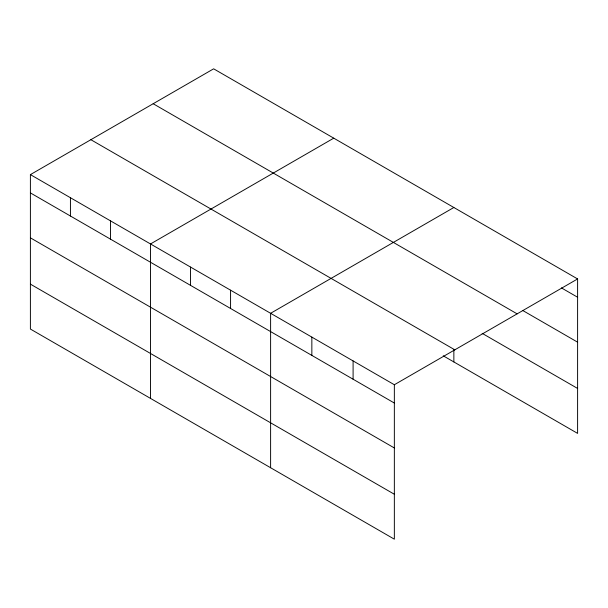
<?xml version="1.0" encoding="UTF-8"?>
<svg xmlns="http://www.w3.org/2000/svg" width="608" height="608" viewBox="0 0 608 608"><rect width="100%" height="100%" fill="white"/><g stroke="black" fill="none" stroke-linecap="round" stroke-linejoin="round"><path stroke-width="0.91" d="M394.349 447.967L394.349 384.742L30.4 174.618L30.4 329.057L394.349 539.182L394.349 447.967L30.4 237.842M443.24 355.809L577.6 433.382L577.6 278.943L213.651 68.818L30.4 174.618M333.754 138.16L150.503 243.96L150.503 398.4M453.857 207.495L270.606 313.302L270.606 467.742M394.349 384.742L577.6 278.943M561.427 287.896L577.6 297.236M522.606 310.414L577.6 342.167M153.178 103.732L517.127 313.857M482.167 333.351L577.6 388.451M90.873 139.703L454.822 349.828M30.4 192.911L394.349 403.036M30.4 284.134L394.349 494.251M453.857 349.775L453.857 361.942M353.096 360.924L353.096 379.225M311.851 337.113L311.851 355.406M230.569 290.183L230.569 308.484M190.54 267.072L190.54 285.365M110.466 220.848L110.466 239.142M70.437 197.729L70.437 216.03"/></g></svg>
